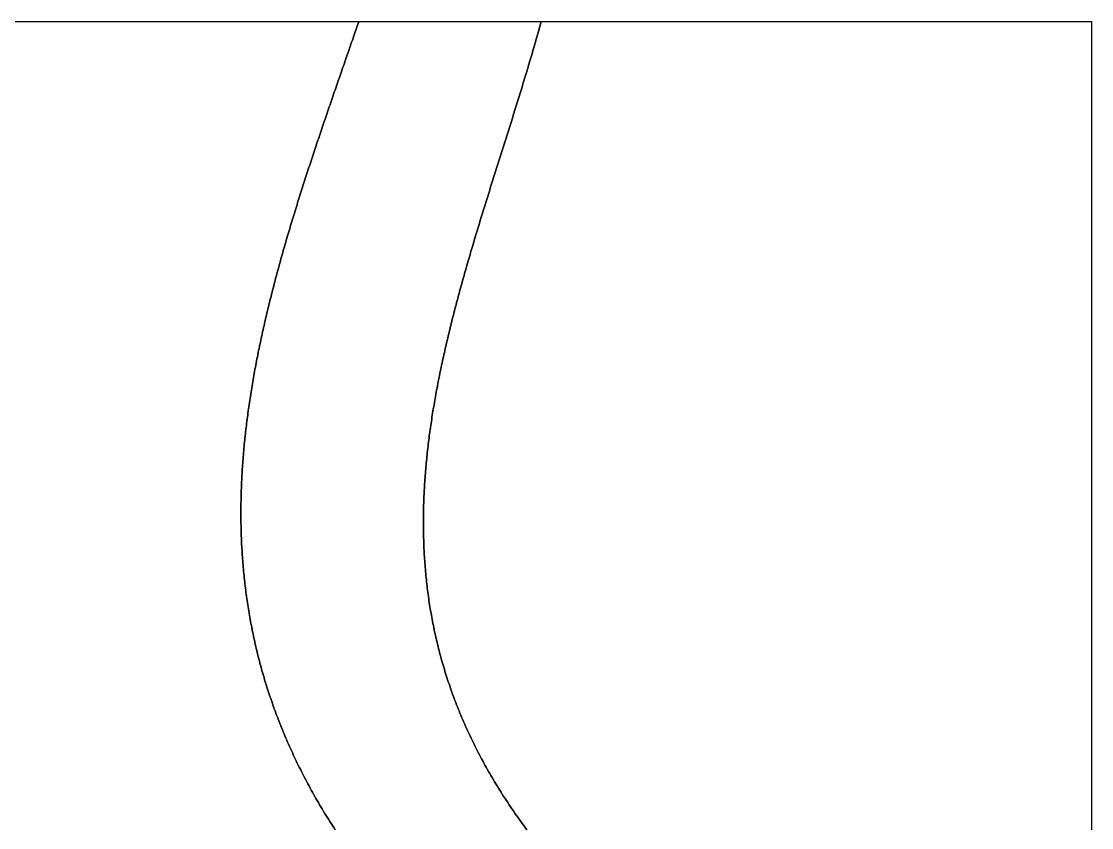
# Model space of a CAD drawing. Header units: millimetres. Extents: x 0 to 514, y 0 to 387.
# Drawn here: x 257 to 514, y 193.5 to 387 of the extents above; entities that cross this region are included whole.
import ezdxf

# ---------------------------------------------------------------- set-up
doc = ezdxf.new("R2010")
doc.units = ezdxf.units.MM
for name, color, linetype in [('P03', 3, 'CONTINUOUS'), ('P04', 3, 'CONTINUOUS'), ('P05', 3, 'CONTINUOUS')]:
    doc.layers.add(name, color=color, linetype=linetype)

msp = doc.modelspace()

# ---------------------------------------------------------------- linework, layer by layer
at = {"layer": 'P03'}
msp.add_lwpolyline([(177.944882, 387), (338.03937, 387), (337, 384), (336.826732, 383.5), (336.653388, 383), (336.479976, 382.5), (336.306503, 382), (336.132976, 381.5), (335.959404, 381), (335.785792, 380.5), (335.612148, 380), (335.43848, 379.5), (335.264795, 379), (335.091099, 378.5), (334.917401, 378), (334.743708, 377.5), (334.570026, 377), (334.396363, 376.5), (334.222727, 376), (334.049125, 375.5), (333.875563, 375), (333.702049, 374.5), (333.528591, 374), (333.355196, 373.5), (333.18187, 373), (333.008622, 372.5), (332.835459, 372), (332.662387, 371.5), (332.489414, 371), (332.316547, 370.5), (332.143794, 370), (331.971162, 369.5), (331.798658, 369), (331.62629, 368.5), (331.454064, 368), (331.281988, 367.5), (331.110069, 367), (330.938315, 366.5), (330.766732, 366), (330.595329, 365.5), (330.424111, 365), (330.253087, 364.5), (330.082264, 364), (329.91165, 363.5), (329.74125, 363), (329.571073, 362.5), (329.401126, 362), (329.231416, 361.5), (329.061951, 361), (328.892737, 360.5), (328.723782, 360), (328.555094, 359.5), (328.386678, 359), (328.218544, 358.5), (328.050698, 358), (327.883147, 357.5), (327.715898, 357), (327.54896, 356.5), (327.382338, 356), (327.216041, 355.5), (327.050076, 355), (326.884449, 354.5), (326.719169, 354), (326.554242, 353.5), (326.389676, 353), (326.225477, 352.5), (326.061654, 352), (325.898214, 351.5), (325.735163, 351), (325.57251, 350.5), (325.41026, 350), (325.248423, 349.5), (325.087004, 349), (324.926011, 348.5), (324.765452, 348), (324.605333, 347.5), (324.445663, 347), (324.286447, 346.5), (324.127694, 346), (323.969411, 345.5), (323.811605, 345), (323.654283, 344.5), (323.497453, 344), (323.341121, 343.5), (323.185296, 343), (323.029984, 342.5), (322.875192, 342), (322.720929, 341.5), (322.5672, 341), (322.414014, 340.5), (322.261378, 340), (322.109299, 339.5), (321.957784, 339), (321.80684, 338.5), (321.656475, 338), (321.506697, 337.5), (321.357511, 337), (321.208927, 336.5), (321.06095, 336), (320.913588, 335.5), (320.766848, 335), (320.620738, 334.5), (320.475266, 334), (320.330437, 333.5), (320.18626, 333), (320.042741, 332.5), (319.899889, 332), (319.757709, 331.5), (319.616211, 331), (319.4754, 330.5), (319.335284, 330), (319.195871, 329.5), (319.057167, 329), (318.91918, 328.5), (318.781917, 328), (318.645385, 327.5), (318.509593, 327), (318.374546, 326.5), (318.240252, 326), (318.106719, 325.5), (317.973954, 325), (317.841964, 324.5), (317.710756, 324), (317.580337, 323.5), (317.450716, 323), (317.321898, 322.5), (317.193892, 322), (317.066705, 321.5), (316.940343, 321), (316.814815, 320.5), (316.690127, 320), (316.566287, 319.5), (316.443301, 319), (316.321178, 318.5), (316.199925, 318), (316.079548, 317.5), (315.960056, 317), (315.841454, 316.5), (315.723752, 316), (315.606955, 315.5), (315.491071, 315), (315.376108, 314.5), (315.262072, 314), (315.148972, 313.5), (315.036813, 313), (314.925604, 312.5), (314.815352, 312), (314.706064, 311.5), (314.597747, 311), (314.490408, 310.5), (314.384056, 310), (314.278696, 309.5), (314.174337, 309), (314.070985, 308.5), (313.968649, 308), (313.867334, 307.5), (313.767049, 307), (313.667801, 306.5), (313.569597, 306), (313.472443, 305.5), (313.376349, 305), (313.28132, 304.5), (313.187364, 304), (313.094489, 303.5), (313.002701, 303), (312.912008, 302.5), (312.822417, 302), (312.733935, 301.5), (312.64657, 301), (312.560329, 300.5), (312.475219, 300), (312.391248, 299.5), (312.308422, 299), (312.22675, 298.5), (312.146237, 298), (312.066892, 297.5), (311.988722, 297), (311.911734, 296.5), (311.835936, 296), (311.761334, 295.5), (311.687936, 295), (311.615749, 294.5), (311.54478, 294), (311.475037, 293.5), (311.406527, 293), (311.339257, 292.5), (311.273235, 292), (311.208468, 291.5), (311.144962, 291), (311.082726, 290.5), (311.021766, 290), (310.962091, 289.5), (310.903706, 289), (310.84662, 288.5), (310.790839, 288), (310.736371, 287.5), (310.683224, 287), (310.631403, 286.5), (310.580918, 286), (310.531775, 285.5), (310.48398, 285), (310.437543, 284.5), (310.392469, 284), (310.348766, 283.5), (310.306441, 283), (310.265502, 282.5), (310.225956, 282), (310.18781, 281.5), (310.151072, 281), (310.115748, 280.5), (310.081846, 280), (310.049373, 279.5), (310.018337, 279), (309.988744, 278.5), (309.960603, 278), (309.93392, 277.5), (309.908702, 277), (309.884957, 276.5), (309.862692, 276), (309.841915, 275.5), (309.822632, 275), (309.804851, 274.5), (309.788579, 274), (309.773824, 273.5), (309.760592, 273), (309.748891, 272.5), (309.738729, 272), (309.730112, 271.5), (309.723048, 271), (309.717544, 270.5), (309.713607, 270), (309.711245, 269.5), (309.710464, 269), (309.711273, 268.5), (309.713678, 268), (309.717687, 267.5), (309.723306, 267), (309.730544, 266.5), (309.739407, 266), (309.749903, 265.5), (309.762039, 265), (309.775822, 264.5), (309.79126, 264), (309.80836, 263.5), (309.827128, 263), (309.847573, 262.5), (309.869702, 262), (309.893521, 261.5), (309.919039, 261), (309.946262, 260.5), (309.975198, 260), (310.005853, 259.5), (310.038236, 259), (310.072354, 258.5), (310.108213, 258), (310.145821, 257.5), (310.185185, 257), (310.226313, 256.5), (310.269212, 256), (310.313889, 255.5), (310.360351, 255), (310.408606, 254.5), (310.458661, 254), (310.510523, 253.5), (310.564199, 253), (310.619697, 252.5), (310.677024, 252), (310.736188, 251.5), (310.797194, 251), (310.860052, 250.5), (310.924768, 250), (310.991349, 249.5), (311.059802, 249), (311.130136, 248.5), (311.202356, 248), (311.276471, 247.5), (311.352488, 247), (311.430413, 246.5), (311.510255, 246), (311.59202, 245.5), (311.675716, 245), (311.76135, 244.5), (311.84893, 244), (311.938461, 243.5), (312.029953, 243), (312.123412, 242.5), (312.218845, 242), (312.316259, 241.5), (312.415663, 241), (312.517062, 240.5), (312.620466, 240), (312.725879, 239.5), (312.833311, 239), (312.942768, 238.5), (313.054258, 238), (313.167787, 237.5), (313.283363, 237), (313.400994, 236.5), (313.520686, 236), (313.642447, 235.5), (313.766284, 235), (313.892204, 234.5), (314.020215, 234), (314.150324, 233.5), (314.282539, 233), (314.416865, 232.5), (314.553312, 232), (314.691885, 231.5), (314.832593, 231), (314.975442, 230.5), (315.12044, 230), (315.267594, 229.5), (315.416911, 229), (315.568399, 228.5), (315.722065, 228), (315.877916, 227.5), (316.03596, 227), (316.196203, 226.5), (316.358653, 226), (316.523317, 225.5), (316.690202, 225), (316.859317, 224.5), (317.030667, 224), (317.204261, 223.5), (317.380105, 223), (317.558208, 222.5), (317.738575, 222), (317.921214, 221.5), (318.106134, 221), (318.29334, 220.5), (318.48284, 220), (318.674642, 219.5), (318.868752, 219), (319.065178, 218.5), (319.263928, 218), (319.465008, 217.5), (319.668426, 217), (319.874189, 216.5), (320.082304, 216), (320.292779, 215.5), (320.505621, 215), (320.720837, 214.5), (320.938434, 214), (321.15842, 213.5), (321.380802, 213), (321.605587, 212.5), (321.832782, 212), (322.062396, 211.5), (322.294434, 211), (322.528904, 210.5), (322.765814, 210), (323.005171, 209.5), (323.246982, 209), (323.491254, 208.5), (323.737995, 208), (323.987212, 207.5), (324.238912, 207), (324.493102, 206.5), (324.74979, 206), (325.008983, 205.5), (325.270688, 205), (325.534913, 204.5), (325.801665, 204), (326.07095, 203.5), (326.342777, 203), (326.617152, 202.5), (326.894083, 202), (327.173578, 201.5), (327.455642, 201), (327.740285, 200.5), (328.027512, 200), (328.317331, 199.5), (328.60975, 199), (328.904776, 198.5), (329.202415, 198), (329.502676, 197.5), (329.805565, 197), (330.111091, 196.5), (330.419259, 196), (330.730077, 195.5), (331.043553, 195), (331.359694, 194.5), (331.678507, 194), (332, 193.5), (332.321781, 193)], dxfattribs=at)
at = {"layer": 'P04'}
msp.add_lwpolyline([(332.321781, 193), (332, 193.5), (331.678507, 194), (331.359694, 194.5), (331.043553, 195), (330.730077, 195.5), (330.419259, 196), (330.111091, 196.5), (329.805565, 197), (329.502676, 197.5), (329.202415, 198), (328.904776, 198.5), (328.60975, 199), (328.317331, 199.5), (328.027512, 200), (327.740285, 200.5), (327.455642, 201), (327.173578, 201.5), (326.894083, 202), (326.617152, 202.5), (326.342777, 203), (326.07095, 203.5), (325.801665, 204), (325.534913, 204.5), (325.270688, 205), (325.008983, 205.5), (324.74979, 206), (324.493102, 206.5), (324.238912, 207), (323.987212, 207.5), (323.737995, 208), (323.491254, 208.5), (323.246982, 209), (323.005171, 209.5), (322.765814, 210), (322.528904, 210.5), (322.294434, 211), (322.062396, 211.5), (321.832782, 212), (321.605587, 212.5), (321.380802, 213), (321.15842, 213.5), (320.938434, 214), (320.720837, 214.5), (320.505621, 215), (320.292779, 215.5), (320.082304, 216), (319.874189, 216.5), (319.668426, 217), (319.465008, 217.5), (319.263928, 218), (319.065178, 218.5), (318.868752, 219), (318.674642, 219.5), (318.48284, 220), (318.29334, 220.5), (318.106134, 221), (317.921214, 221.5), (317.738575, 222), (317.558208, 222.5), (317.380105, 223), (317.204261, 223.5), (317.030667, 224), (316.859317, 224.5), (316.690202, 225), (316.523317, 225.5), (316.358653, 226), (316.196203, 226.5), (316.03596, 227), (315.877916, 227.5), (315.722065, 228), (315.568399, 228.5), (315.416911, 229), (315.267594, 229.5), (315.12044, 230), (314.975442, 230.5), (314.832593, 231), (314.691885, 231.5), (314.553312, 232), (314.416865, 232.5), (314.282539, 233), (314.150324, 233.5), (314.020215, 234), (313.892204, 234.5), (313.766284, 235), (313.642447, 235.5), (313.520686, 236), (313.400994, 236.5), (313.283363, 237), (313.167787, 237.5), (313.054258, 238), (312.942768, 238.5), (312.833311, 239), (312.725879, 239.5), (312.620466, 240), (312.517062, 240.5), (312.415663, 241), (312.316259, 241.5), (312.218845, 242), (312.123412, 242.5), (312.029953, 243), (311.938461, 243.5), (311.84893, 244), (311.76135, 244.5), (311.675716, 245), (311.59202, 245.5), (311.510255, 246), (311.430413, 246.5), (311.352488, 247), (311.276471, 247.5), (311.202356, 248), (311.130136, 248.5), (311.059802, 249), (310.991349, 249.5), (310.924768, 250), (310.860052, 250.5), (310.797194, 251), (310.736188, 251.5), (310.677024, 252), (310.619697, 252.5), (310.564199, 253), (310.510523, 253.5), (310.458661, 254), (310.408606, 254.5), (310.360351, 255), (310.313889, 255.5), (310.269212, 256), (310.226313, 256.5), (310.185185, 257), (310.145821, 257.5), (310.108213, 258), (310.072354, 258.5), (310.038236, 259), (310.005853, 259.5), (309.975198, 260), (309.946262, 260.5), (309.919039, 261), (309.893521, 261.5), (309.869702, 262), (309.847573, 262.5), (309.827128, 263), (309.80836, 263.5), (309.79126, 264), (309.775822, 264.5), (309.762039, 265), (309.749903, 265.5), (309.739407, 266), (309.730544, 266.5), (309.723306, 267), (309.717687, 267.5), (309.713678, 268), (309.711273, 268.5), (309.710464, 269), (309.711245, 269.5), (309.713607, 270), (309.717544, 270.5), (309.723048, 271), (309.730112, 271.5), (309.738729, 272), (309.748891, 272.5), (309.760592, 273), (309.773824, 273.5), (309.788579, 274), (309.804851, 274.5), (309.822632, 275), (309.841915, 275.5), (309.862692, 276), (309.884957, 276.5), (309.908702, 277), (309.93392, 277.5), (309.960603, 278), (309.988744, 278.5), (310.018337, 279), (310.049373, 279.5), (310.081846, 280), (310.115748, 280.5), (310.151072, 281), (310.18781, 281.5), (310.225956, 282), (310.265502, 282.5), (310.306441, 283), (310.348766, 283.5), (310.392469, 284), (310.437543, 284.5), (310.48398, 285), (310.531775, 285.5), (310.580918, 286), (310.631403, 286.5), (310.683224, 287), (310.736371, 287.5), (310.790839, 288), (310.84662, 288.5), (310.903706, 289), (310.962091, 289.5), (311.021766, 290), (311.082726, 290.5), (311.144962, 291), (311.208468, 291.5), (311.273235, 292), (311.339257, 292.5), (311.406527, 293), (311.475037, 293.5), (311.54478, 294), (311.615749, 294.5), (311.687936, 295), (311.761334, 295.5), (311.835936, 296), (311.911734, 296.5), (311.988722, 297), (312.066892, 297.5), (312.146237, 298), (312.22675, 298.5), (312.308422, 299), (312.391248, 299.5), (312.475219, 300), (312.560329, 300.5), (312.64657, 301), (312.733935, 301.5), (312.822417, 302), (312.912008, 302.5), (313.002701, 303), (313.094489, 303.5), (313.187364, 304), (313.28132, 304.5), (313.376349, 305), (313.472443, 305.5), (313.569597, 306), (313.667801, 306.5), (313.767049, 307), (313.867334, 307.5), (313.968649, 308), (314.070985, 308.5), (314.174337, 309), (314.278696, 309.5), (314.384056, 310), (314.490408, 310.5), (314.597747, 311), (314.706064, 311.5), (314.815352, 312), (314.925604, 312.5), (315.036813, 313), (315.148972, 313.5), (315.262072, 314), (315.376108, 314.5), (315.491071, 315), (315.606955, 315.5), (315.723752, 316), (315.841454, 316.5), (315.960056, 317), (316.079548, 317.5), (316.199925, 318), (316.321178, 318.5), (316.443301, 319), (316.566287, 319.5), (316.690127, 320), (316.814815, 320.5), (316.940343, 321), (317.066705, 321.5), (317.193892, 322), (317.321898, 322.5), (317.450716, 323), (317.580337, 323.5), (317.710756, 324), (317.841964, 324.5), (317.973954, 325), (318.106719, 325.5), (318.240252, 326), (318.374546, 326.5), (318.509593, 327), (318.645385, 327.5), (318.781917, 328), (318.91918, 328.5), (319.057167, 329), (319.195871, 329.5), (319.335284, 330), (319.4754, 330.5), (319.616211, 331), (319.757709, 331.5), (319.899889, 332), (320.042741, 332.5), (320.18626, 333), (320.330437, 333.5), (320.475266, 334), (320.620738, 334.5), (320.766848, 335), (320.913588, 335.5), (321.06095, 336), (321.208927, 336.5), (321.357511, 337), (321.506697, 337.5), (321.656475, 338), (321.80684, 338.5), (321.957784, 339), (322.109299, 339.5), (322.261378, 340), (322.414014, 340.5), (322.5672, 341), (322.720929, 341.5), (322.875192, 342), (323.029984, 342.5), (323.185296, 343), (323.341121, 343.5), (323.497453, 344), (323.654283, 344.5), (323.811605, 345), (323.969411, 345.5), (324.127694, 346), (324.286447, 346.5), (324.445663, 347), (324.605333, 347.5), (324.765452, 348), (324.926011, 348.5), (325.087004, 349), (325.248423, 349.5), (325.41026, 350), (325.57251, 350.5), (325.735163, 351), (325.898214, 351.5), (326.061654, 352), (326.225477, 352.5), (326.389676, 353), (326.554242, 353.5), (326.719169, 354), (326.884449, 354.5), (327.050076, 355), (327.216041, 355.5), (327.382338, 356), (327.54896, 356.5), (327.715898, 357), (327.883147, 357.5), (328.050698, 358), (328.218544, 358.5), (328.386678, 359), (328.555094, 359.5), (328.723782, 360), (328.892737, 360.5), (329.061951, 361), (329.231416, 361.5), (329.401126, 362), (329.571073, 362.5), (329.74125, 363), (329.91165, 363.5), (330.082264, 364), (330.253087, 364.5), (330.424111, 365), (330.595329, 365.5), (330.766732, 366), (330.938315, 366.5), (331.110069, 367), (331.281988, 367.5), (331.454064, 368), (331.62629, 368.5), (331.798658, 369), (331.971162, 369.5), (332.143794, 370), (332.316547, 370.5), (332.489414, 371), (332.662387, 371.5), (332.835459, 372), (333.008622, 372.5), (333.18187, 373), (333.355196, 373.5), (333.528591, 374), (333.702049, 374.5), (333.875563, 375), (334.049125, 375.5), (334.222727, 376), (334.396363, 376.5), (334.570026, 377), (334.743708, 377.5), (334.917401, 378), (335.091099, 378.5), (335.264795, 379), (335.43848, 379.5), (335.612148, 380), (335.785792, 380.5), (335.959404, 381), (336.132976, 381.5), (336.306503, 382), (336.479976, 382.5), (336.653388, 383), (336.826732, 383.5), (337, 384), (338.03937, 387), (381.850394, 387), (381, 384), (380.85798, 383.5), (380.715392, 383), (380.572245, 382.5), (380.428549, 382), (380.284315, 381.5), (380.139553, 381), (379.994273, 380.5), (379.848485, 380), (379.702199, 379.5), (379.555425, 379), (379.408174, 378.5), (379.260454, 378), (379.112277, 377.5), (378.963653, 377), (378.814591, 376.5), (378.665102, 376), (378.515195, 375.5), (378.364881, 375), (378.214171, 374.5), (378.063073, 374), (377.911599, 373.5), (377.759757, 373), (377.607559, 372.5), (377.455015, 372), (377.302133, 371.5), (377.148926, 371), (376.995402, 370.5), (376.841572, 370), (376.687445, 369.5), (376.533033, 369), (376.378344, 368.5), (376.22339, 368), (376.06818, 367.5), (375.912724, 367), (375.757032, 366.5), (375.601115, 366), (375.444983, 365.5), (375.288645, 365), (375.132112, 364.5), (374.975393, 364), (374.8185, 363.5), (374.661441, 363), (374.504228, 362.5), (374.34687, 362), (374.189377, 361.5), (374.031759, 361), (373.874027, 360.5), (373.71619, 360), (373.558259, 359.5), (373.400244, 359), (373.242154, 358.5), (373.084001, 358), (372.925793, 357.5), (372.767542, 357), (372.609256, 356.5), (372.450947, 356), (372.292624, 355.5), (372.134298, 355), (371.975978, 354.5), (371.817674, 354), (371.659398, 353.5), (371.501158, 353), (371.342965, 352.5), (371.184829, 352), (371.02676, 351.5), (370.868768, 351), (370.710863, 350.5), (370.553056, 350), (370.395356, 349.5), (370.237773, 349), (370.080318, 348.5), (369.923001, 348), (369.765832, 347.5), (369.60882, 347), (369.451977, 346.5), (369.295311, 346), (369.138833, 345.5), (368.982554, 345), (368.826483, 344.5), (368.67063, 344), (368.515006, 343.5), (368.359621, 343), (368.204484, 342.5), (368.049605, 342), (367.894996, 341.5), (367.740666, 341), (367.586624, 340.5), (367.432882, 340), (367.279449, 339.5), (367.126335, 339), (366.97355, 338.5), (366.821105, 338), (366.66901, 337.5), (366.517274, 337), (366.365908, 336.5), (366.214921, 336), (366.064325, 335.5), (365.914128, 335), (365.764342, 334.5), (365.614976, 334), (365.46604, 333.5), (365.317544, 333), (365.169499, 332.5), (365.021914, 332), (364.8748, 331.5), (364.728167, 331), (364.582024, 330.5), (364.436383, 330), (364.291252, 329.5), (364.146642, 329), (364.002564, 328.5), (363.859027, 328), (363.716041, 327.5), (363.573616, 327), (363.431763, 326.5), (363.290492, 326), (363.149812, 325.5), (363.009734, 325), (362.870268, 324.5), (362.731424, 324), (362.593212, 323.5), (362.455642, 323), (362.318725, 322.5), (362.182469, 322), (362.046886, 321.5), (361.911986, 321), (361.777778, 320.5), (361.644273, 320), (361.51148, 319.5), (361.37941, 319), (361.248074, 318.5), (361.11748, 318), (360.987639, 317.5), (360.858562, 317), (360.730258, 316.5), (360.602737, 316), (360.47601, 315.5), (360.350086, 315), (360.224976, 314.5), (360.10069, 314), (359.977238, 313.5), (359.854629, 313), (359.732875, 312.5), (359.611984, 312), (359.491968, 311.5), (359.372836, 311), (359.254598, 310.5), (359.137265, 310), (359.020847, 309.5), (358.905353, 309), (358.790793, 308.5), (358.677179, 308), (358.564519, 307.5), (358.452825, 307), (358.342105, 306.5), (358.232371, 306), (358.123632, 305.5), (358.015898, 305), (357.90918, 304.5), (357.803487, 304), (357.69883, 303.5), (357.595219, 303), (357.492663, 302.5), (357.391173, 302), (357.29076, 301.5), (357.191432, 301), (357.0932, 300.5), (356.996075, 300), (356.900066, 299.5), (356.805183, 299), (356.711437, 298.5), (356.618838, 298), (356.527395, 297.5), (356.437119, 297), (356.34802, 296.5), (356.260108, 296), (356.173392, 295.5), (356.087884, 295), (356.003594, 294.5), (355.92053, 294), (355.838704, 293.5), (355.758125, 293), (355.678804, 292.5), (355.600751, 292), (355.523975, 291.5), (355.448487, 291), (355.374298, 290.5), (355.301416, 290), (355.229852, 289.5), (355.159617, 289), (355.090719, 288.5), (355.02317, 288), (354.95698, 287.5), (354.892158, 287), (354.828715, 286.5), (354.766661, 286), (354.706005, 285.5), (354.646758, 285), (354.588931, 284.5), (354.532532, 284), (354.477573, 283.5), (354.424063, 283), (354.372012, 282.5), (354.321431, 282), (354.272329, 281.5), (354.224717, 281), (354.178604, 280.5), (354.134002, 280), (354.090919, 279.5), (354.049366, 279), (354.009354, 278.5), (353.970891, 278), (353.933989, 277.5), (353.898657, 277), (353.864906, 276.5), (353.832745, 276), (353.802184, 275.5), (353.773235, 275), (353.745906, 274.5), (353.720208, 274), (353.696151, 273.5), (353.673745, 273), (353.653, 272.5), (353.633927, 272), (353.616535, 271.5), (353.600834, 271), (353.586835, 270.5), (353.574547, 270), (353.563981, 269.5), (353.555147, 269), (353.548054, 268.5), (353.542714, 268), (353.539135, 267.5), (353.537329, 267), (353.537305, 266.5), (353.539073, 266), (353.542644, 265.5), (353.548027, 265), (353.555233, 264.5), (353.564271, 264), (353.575153, 263.5), (353.587887, 263), (353.602484, 262.5), (353.618953, 262), (353.637307, 261.5), (353.657553, 261), (353.679702, 260.5), (353.703765, 260), (353.729752, 259.5), (353.757672, 259), (353.787535, 258.5), (353.819353, 258), (353.853134, 257.5), (353.888889, 257), (353.926628, 256.5), (353.966361, 256), (354.008099, 255.5), (354.05185, 255), (354.097626, 254.5), (354.145437, 254), (354.195292, 253.5), (354.247201, 253), (354.301176, 252.5), (354.357225, 252), (354.415359, 251.5), (354.475588, 251), (354.537922, 250.5), (354.602371, 250), (354.668946, 249.5), (354.737656, 249), (354.808511, 248.5), (354.881522, 248), (354.956698, 247.5), (355.03405, 247), (355.113588, 246.5), (355.195322, 246), (355.279262, 245.5), (355.365417, 245), (355.453799, 244.5), (355.544418, 244), (355.637282, 243.5), (355.732403, 243), (355.829791, 242.5), (355.929455, 242), (356.031405, 241.5), (356.135653, 241), (356.242207, 240.5), (356.351078, 240), (356.462277, 239.5), (356.575812, 239), (356.691695, 238.5), (356.809935, 238), (356.930542, 237.5), (357.053527, 237), (357.1789, 236.5), (357.30667, 236), (357.436848, 235.5), (357.569443, 235), (357.704467, 234.5), (357.841928, 234), (357.981838, 233.5), (358.124206, 233), (358.269042, 232.5), (358.416357, 232), (358.56616, 231.5), (358.718462, 231), (358.873272, 230.5), (359.030601, 230), (359.190459, 229.5), (359.352856, 229), (359.517802, 228.5), (359.685306, 228), (359.85538, 227.5), (360.028034, 227), (360.203276, 226.5), (360.381119, 226), (360.56157, 225.5), (360.744642, 225), (360.930343, 224.5), (361.118683, 224), (361.309674, 223.5), (361.503325, 223), (361.699645, 222.5), (361.898646, 222), (362.100338, 221.5), (362.304729, 221), (362.511831, 220.5), (362.721654, 220), (362.934207, 219.5), (363.1495, 219), (363.367545, 218.5), (363.58835, 218), (363.811927, 217.5), (364.038284, 217), (364.267433, 216.5), (364.499383, 216), (364.734144, 215.5), (364.971726, 215), (365.212141, 214.5), (365.455396, 214), (365.701504, 213.5), (365.950473, 213), (366.202314, 212.5), (366.457037, 212), (366.714652, 211.5), (366.975169, 211), (367.238598, 210.5), (367.50495, 210), (367.774234, 209.5), (368.04646, 209), (368.321639, 208.5), (368.599781, 208), (368.880895, 207.5), (369.164993, 207), (369.452083, 206.5), (369.742176, 206), (370.035282, 205.5), (370.331412, 205), (370.630575, 204.5), (370.932781, 204), (371.238041, 203.5), (371.546364, 203), (371.857761, 202.5), (372.172242, 202), (372.489816, 201.5), (372.810494, 201), (373.134287, 200.5), (373.461203, 200), (373.791254, 199.5), (374.124449, 199), (374.460798, 198.5), (374.800312, 198), (375.143, 197.5), (375.488873, 197), (375.83794, 196.5), (376.190213, 196), (376.5457, 195.5), (376.904412, 195), (377.26636, 194.5), (377.631552, 194), (378, 193.5), (378.36886, 193)], dxfattribs=at)
at = {"layer": 'P05'}
msp.add_lwpolyline([(378.36886, 193), (378, 193.5), (377.631552, 194), (377.26636, 194.5), (376.904412, 195), (376.5457, 195.5), (376.190213, 196), (375.83794, 196.5), (375.488873, 197), (375.143, 197.5), (374.800312, 198), (374.460798, 198.5), (374.124449, 199), (373.791254, 199.5), (373.461203, 200), (373.134287, 200.5), (372.810494, 201), (372.489816, 201.5), (372.172242, 202), (371.857761, 202.5), (371.546364, 203), (371.238041, 203.5), (370.932781, 204), (370.630575, 204.5), (370.331412, 205), (370.035282, 205.5), (369.742176, 206), (369.452083, 206.5), (369.164993, 207), (368.880895, 207.5), (368.599781, 208), (368.321639, 208.5), (368.04646, 209), (367.774234, 209.5), (367.50495, 210), (367.238598, 210.5), (366.975169, 211), (366.714652, 211.5), (366.457037, 212), (366.202314, 212.5), (365.950473, 213), (365.701504, 213.5), (365.455396, 214), (365.212141, 214.5), (364.971726, 215), (364.734144, 215.5), (364.499383, 216), (364.267433, 216.5), (364.038284, 217), (363.811927, 217.5), (363.58835, 218), (363.367545, 218.5), (363.1495, 219), (362.934207, 219.5), (362.721654, 220), (362.511831, 220.5), (362.304729, 221), (362.100338, 221.5), (361.898646, 222), (361.699645, 222.5), (361.503325, 223), (361.309674, 223.5), (361.118683, 224), (360.930343, 224.5), (360.744642, 225), (360.56157, 225.5), (360.381119, 226), (360.203276, 226.5), (360.028034, 227), (359.85538, 227.5), (359.685306, 228), (359.517802, 228.5), (359.352856, 229), (359.190459, 229.5), (359.030601, 230), (358.873272, 230.5), (358.718462, 231), (358.56616, 231.5), (358.416357, 232), (358.269042, 232.5), (358.124206, 233), (357.981838, 233.5), (357.841928, 234), (357.704467, 234.5), (357.569443, 235), (357.436848, 235.5), (357.30667, 236), (357.1789, 236.5), (357.053527, 237), (356.930542, 237.5), (356.809935, 238), (356.691695, 238.5), (356.575812, 239), (356.462277, 239.5), (356.351078, 240), (356.242207, 240.5), (356.135653, 241), (356.031405, 241.5), (355.929455, 242), (355.829791, 242.5), (355.732403, 243), (355.637282, 243.5), (355.544418, 244), (355.453799, 244.5), (355.365417, 245), (355.279262, 245.5), (355.195322, 246), (355.113588, 246.5), (355.03405, 247), (354.956698, 247.5), (354.881522, 248), (354.808511, 248.5), (354.737656, 249), (354.668946, 249.5), (354.602371, 250), (354.537922, 250.5), (354.475588, 251), (354.415359, 251.5), (354.357225, 252), (354.301176, 252.5), (354.247201, 253), (354.195292, 253.5), (354.145437, 254), (354.097626, 254.5), (354.05185, 255), (354.008099, 255.5), (353.966361, 256), (353.926628, 256.5), (353.888889, 257), (353.853134, 257.5), (353.819353, 258), (353.787535, 258.5), (353.757672, 259), (353.729752, 259.5), (353.703765, 260), (353.679702, 260.5), (353.657553, 261), (353.637307, 261.5), (353.618953, 262), (353.602484, 262.5), (353.587887, 263), (353.575153, 263.5), (353.564271, 264), (353.555233, 264.5), (353.548027, 265), (353.542644, 265.5), (353.539073, 266), (353.537305, 266.5), (353.537329, 267), (353.539135, 267.5), (353.542714, 268), (353.548054, 268.5), (353.555147, 269), (353.563981, 269.5), (353.574547, 270), (353.586835, 270.5), (353.600834, 271), (353.616535, 271.5), (353.633927, 272), (353.653, 272.5), (353.673745, 273), (353.696151, 273.5), (353.720208, 274), (353.745906, 274.5), (353.773235, 275), (353.802184, 275.5), (353.832745, 276), (353.864906, 276.5), (353.898657, 277), (353.933989, 277.5), (353.970891, 278), (354.009354, 278.5), (354.049366, 279), (354.090919, 279.5), (354.134002, 280), (354.178604, 280.5), (354.224717, 281), (354.272329, 281.5), (354.321431, 282), (354.372012, 282.5), (354.424063, 283), (354.477573, 283.5), (354.532532, 284), (354.588931, 284.5), (354.646758, 285), (354.706005, 285.5), (354.766661, 286), (354.828715, 286.5), (354.892158, 287), (354.95698, 287.5), (355.02317, 288), (355.090719, 288.5), (355.159617, 289), (355.229852, 289.5), (355.301416, 290), (355.374298, 290.5), (355.448487, 291), (355.523975, 291.5), (355.600751, 292), (355.678804, 292.5), (355.758125, 293), (355.838704, 293.5), (355.92053, 294), (356.003594, 294.5), (356.087884, 295), (356.173392, 295.5), (356.260108, 296), (356.34802, 296.5), (356.437119, 297), (356.527395, 297.5), (356.618838, 298), (356.711437, 298.5), (356.805183, 299), (356.900066, 299.5), (356.996075, 300), (357.0932, 300.5), (357.191432, 301), (357.29076, 301.5), (357.391173, 302), (357.492663, 302.5), (357.595219, 303), (357.69883, 303.5), (357.803487, 304), (357.90918, 304.5), (358.015898, 305), (358.123632, 305.5), (358.232371, 306), (358.342105, 306.5), (358.452825, 307), (358.564519, 307.5), (358.677179, 308), (358.790793, 308.5), (358.905353, 309), (359.020847, 309.5), (359.137265, 310), (359.254598, 310.5), (359.372836, 311), (359.491968, 311.5), (359.611984, 312), (359.732875, 312.5), (359.854629, 313), (359.977238, 313.5), (360.10069, 314), (360.224976, 314.5), (360.350086, 315), (360.47601, 315.5), (360.602737, 316), (360.730258, 316.5), (360.858562, 317), (360.987639, 317.5), (361.11748, 318), (361.248074, 318.5), (361.37941, 319), (361.51148, 319.5), (361.644273, 320), (361.777778, 320.5), (361.911986, 321), (362.046886, 321.5), (362.182469, 322), (362.318725, 322.5), (362.455642, 323), (362.593212, 323.5), (362.731424, 324), (362.870268, 324.5), (363.009734, 325), (363.149812, 325.5), (363.290492, 326), (363.431763, 326.5), (363.573616, 327), (363.716041, 327.5), (363.859027, 328), (364.002564, 328.5), (364.146642, 329), (364.291252, 329.5), (364.436383, 330), (364.582024, 330.5), (364.728167, 331), (364.8748, 331.5), (365.021914, 332), (365.169499, 332.5), (365.317544, 333), (365.46604, 333.5), (365.614976, 334), (365.764342, 334.5), (365.914128, 335), (366.064325, 335.5), (366.214921, 336), (366.365908, 336.5), (366.517274, 337), (366.66901, 337.5), (366.821105, 338), (366.97355, 338.5), (367.126335, 339), (367.279449, 339.5), (367.432882, 340), (367.586624, 340.5), (367.740666, 341), (367.894996, 341.5), (368.049605, 342), (368.204484, 342.5), (368.359621, 343), (368.515006, 343.5), (368.67063, 344), (368.826483, 344.5), (368.982554, 345), (369.138833, 345.5), (369.295311, 346), (369.451977, 346.5), (369.60882, 347), (369.765832, 347.5), (369.923001, 348), (370.080318, 348.5), (370.237773, 349), (370.395356, 349.5), (370.553056, 350), (370.710863, 350.5), (370.868768, 351), (371.02676, 351.5), (371.184829, 352), (371.342965, 352.5), (371.501158, 353), (371.659398, 353.5), (371.817674, 354), (371.975978, 354.5), (372.134298, 355), (372.292624, 355.5), (372.450947, 356), (372.609256, 356.5), (372.767542, 357), (372.925793, 357.5), (373.084001, 358), (373.242154, 358.5), (373.400244, 359), (373.558259, 359.5), (373.71619, 360), (373.874027, 360.5), (374.031759, 361), (374.189377, 361.5), (374.34687, 362), (374.504228, 362.5), (374.661441, 363), (374.8185, 363.5), (374.975393, 364), (375.132112, 364.5), (375.288645, 365), (375.444983, 365.5), (375.601115, 366), (375.757032, 366.5), (375.912724, 367), (376.06818, 367.5), (376.22339, 368), (376.378344, 368.5), (376.533033, 369), (376.687445, 369.5), (376.841572, 370), (376.995402, 370.5), (377.148926, 371), (377.302133, 371.5), (377.455015, 372), (377.607559, 372.5), (377.759757, 373), (377.911599, 373.5), (378.063073, 374), (378.214171, 374.5), (378.364881, 375), (378.515195, 375.5), (378.665102, 376), (378.814591, 376.5), (378.963653, 377), (379.112277, 377.5), (379.260454, 378), (379.408174, 378.5), (379.555425, 379), (379.702199, 379.5), (379.848485, 380), (379.994273, 380.5), (380.139553, 381), (380.284315, 381.5), (380.428549, 382), (380.572245, 382.5), (380.715392, 383), (380.85798, 383.5), (381, 384), (381.850394, 387), (514, 387), (514, 384), (514, 383.5), (514, 383), (514, 382.5), (514, 382), (514, 381.5), (514, 381), (514, 380.5), (514, 380), (514, 379.5), (514, 379), (514, 378.5), (514, 378), (514, 377.5), (514, 377), (514, 376.5), (514, 376), (514, 375.5), (514, 375), (514, 374.5), (514, 374), (514, 373.5), (514, 373), (514, 372.5), (514, 372), (514, 371.5), (514, 371), (514, 370.5), (514, 370), (514, 369.5), (514, 369), (514, 368.5), (514, 368), (514, 367.5), (514, 367), (514, 366.5), (514, 366), (514, 365.5), (514, 365), (514, 364.5), (514, 364), (514, 363.5), (514, 363), (514, 362.5), (514, 362), (514, 361.5), (514, 361), (514, 360.5), (514, 360), (514, 359.5), (514, 359), (514, 358.5), (514, 358), (514, 357.5), (514, 357), (514, 356.5), (514, 356), (514, 355.5), (514, 355), (514, 354.5), (514, 354), (514, 353.5), (514, 353), (514, 352.5), (514, 352), (514, 351.5), (514, 351), (514, 350.5), (514, 350), (514, 349.5), (514, 349), (514, 348.5), (514, 348), (514, 347.5), (514, 347), (514, 346.5), (514, 346), (514, 345.5), (514, 345), (514, 344.5), (514, 344), (514, 343.5), (514, 343), (514, 342.5), (514, 342), (514, 341.5), (514, 341), (514, 340.5), (514, 340), (514, 339.5), (514, 339), (514, 338.5), (514, 338), (514, 337.5), (514, 337), (514, 336.5), (514, 336), (514, 335.5), (514, 335), (514, 334.5), (514, 334), (514, 333.5), (514, 333), (514, 332.5), (514, 332), (514, 331.5), (514, 331), (514, 330.5), (514, 330), (514, 329.5), (514, 329), (514, 328.5), (514, 328), (514, 327.5), (514, 327), (514, 326.5), (514, 326), (514, 325.5), (514, 325), (514, 324.5), (514, 324), (514, 323.5), (514, 323), (514, 322.5), (514, 322), (514, 321.5), (514, 321), (514, 320.5), (514, 320), (514, 319.5), (514, 319), (514, 318.5), (514, 318), (514, 317.5), (514, 317), (514, 316.5), (514, 316), (514, 315.5), (514, 315), (514, 314.5), (514, 314), (514, 313.5), (514, 313), (514, 312.5), (514, 312), (514, 311.5), (514, 311), (514, 310.5), (514, 310), (514, 309.5), (514, 309), (514, 308.5), (514, 308), (514, 307.5), (514, 307), (514, 306.5), (514, 306), (514, 305.5), (514, 305), (514, 304.5), (514, 304), (514, 303.5), (514, 303), (514, 302.5), (514, 302), (514, 301.5), (514, 301), (514, 300.5), (514, 300), (514, 299.5), (514, 299), (514, 298.5), (514, 298), (514, 297.5), (514, 297), (514, 296.5), (514, 296), (514, 295.5), (514, 295), (514, 294.5), (514, 294), (514, 293.5), (514, 293), (514, 292.5), (514, 292), (514, 291.5), (514, 291), (514, 290.5), (514, 290), (514, 289.5), (514, 289), (514, 288.5), (514, 288), (514, 287.5), (514, 287), (514, 286.5), (514, 286), (514, 285.5), (514, 285), (514, 284.5), (514, 284), (514, 283.5), (514, 283), (514, 282.5), (514, 282), (514, 281.5), (514, 281), (514, 280.5), (514, 280), (514, 279.5), (514, 279), (514, 278.5), (514, 278), (514, 277.5), (514, 277), (514, 276.5), (514, 276), (514, 275.5), (514, 275), (514, 274.5), (514, 274), (514, 273.5), (514, 273), (514, 272.5), (514, 272), (514, 271.5), (514, 271), (514, 270.5), (514, 270), (514, 269.5), (514, 269), (514, 268.5), (514, 268), (514, 267.5), (514, 267), (514, 266.5), (514, 266), (514, 265.5), (514, 265), (514, 264.5), (514, 264), (514, 263.5), (514, 263), (514, 262.5), (514, 262), (514, 261.5), (514, 261), (514, 260.5), (514, 260), (514, 259.5), (514, 259), (514, 258.5), (514, 258), (514, 257.5), (514, 257), (514, 256.5), (514, 256), (514, 255.5), (514, 255), (514, 254.5), (514, 254), (514, 253.5), (514, 253), (514, 252.5), (514, 252), (514, 251.5), (514, 251), (514, 250.5), (514, 250), (514, 249.5), (514, 249), (514, 248.5), (514, 248), (514, 247.5), (514, 247), (514, 246.5), (514, 246), (514, 245.5), (514, 245), (514, 244.5), (514, 244), (514, 243.5), (514, 243), (514, 242.5), (514, 242), (514, 241.5), (514, 241), (514, 240.5), (514, 240), (514, 239.5), (514, 239), (514, 238.5), (514, 238), (514, 237.5), (514, 237), (514, 236.5), (514, 236), (514, 235.5), (514, 235), (514, 234.5), (514, 234), (514, 233.5), (514, 233), (514, 232.5), (514, 232), (514, 231.5), (514, 231), (514, 230.5), (514, 230), (514, 229.5), (514, 229), (514, 228.5), (514, 228), (514, 227.5), (514, 227), (514, 226.5), (514, 226), (514, 225.5), (514, 225), (514, 224.5), (514, 224), (514, 223.5), (514, 223), (514, 222.5), (514, 222), (514, 221.5), (514, 221), (514, 220.5), (514, 220), (514, 219.5), (514, 219), (514, 218.5), (514, 218), (514, 217.5), (514, 217), (514, 216.5), (514, 216), (514, 215.5), (514, 215), (514, 214.5), (514, 214), (514, 213.5), (514, 213), (514, 212.5), (514, 212), (514, 211.5), (514, 211), (514, 210.5), (514, 210), (514, 209.5), (514, 209), (514, 208.5), (514, 208), (514, 207.5), (514, 207), (514, 206.5), (514, 206), (514, 205.5), (514, 205), (514, 204.5), (514, 204), (514, 203.5), (514, 203), (514, 202.5), (514, 202), (514, 201.5), (514, 201), (514, 200.5), (514, 200), (514, 199.5), (514, 199), (514, 198.5), (514, 198), (514, 197.5), (514, 197), (514, 196.5), (514, 196), (514, 195.5), (514, 195), (514, 194.5), (514, 194), (514, 193.5), (514, 193)], dxfattribs=at)

doc.saveas('drawing.dxf')
